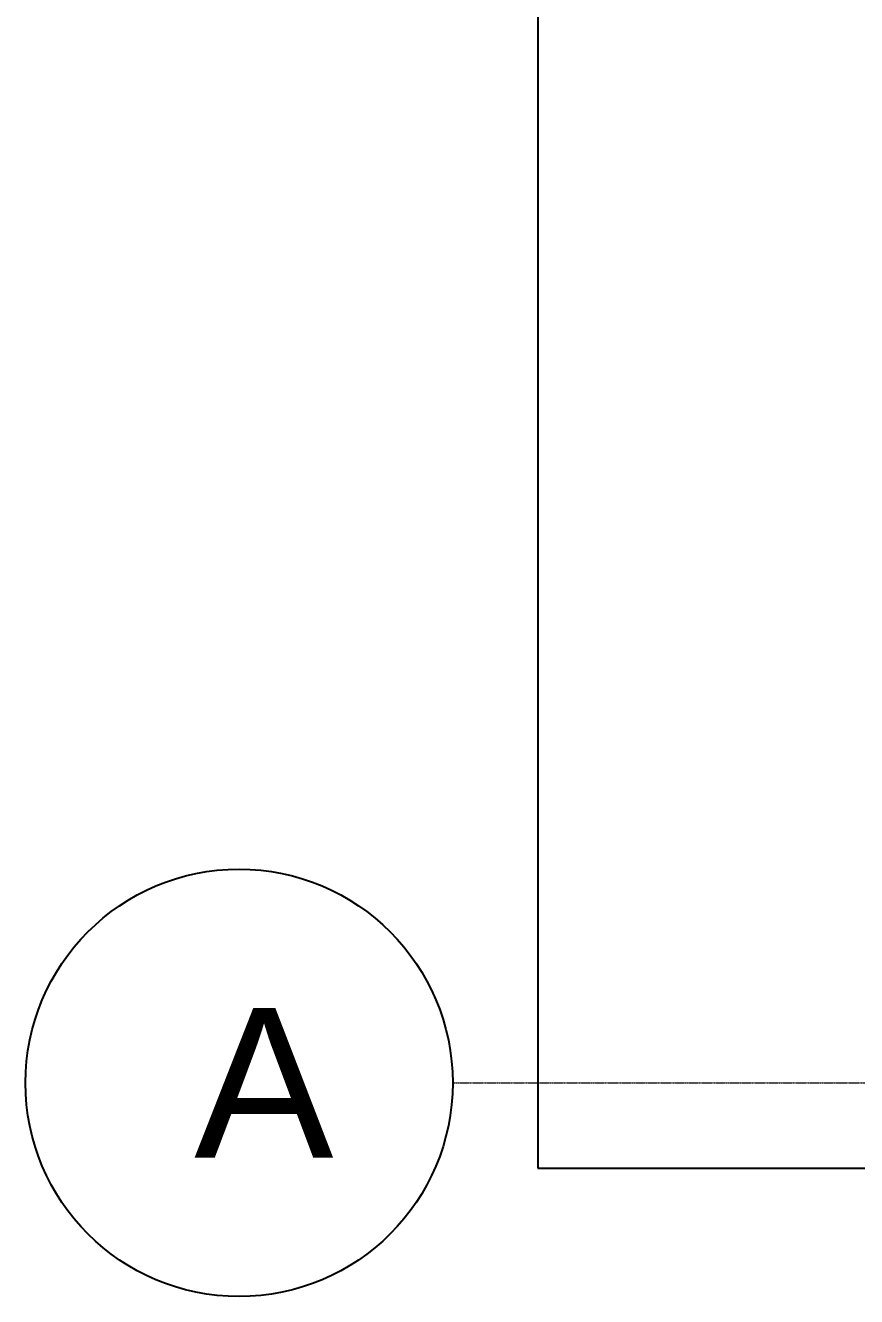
# Model space of a CAD drawing. Header units: millimetres. Extents: x -1900 to 50200, y -20000 to 10900.
# Drawn here: x -1900 to -927, y -150 to 1337 of the extents above; entities that cross this region are included whole.
import ezdxf

# ---------------------------------------------------------------- set-up
doc = ezdxf.new("R2010")
doc.units = ezdxf.units.MM
doc.header["$MEASUREMENT"] = 0
doc.linetypes.add('CENTER', pattern=[2, 1.25, -0.25, 0.25, -0.25])
for name, color, linetype, lineweight in [('A-DIMEN-T-N', 2, 'Continuous', 18), ('A-GRID-E-N', 1, 'CENTER', 18), ('A-SYMB-T-N', 7, 'Continuous', 25)]:
    doc.layers.add(name, color=color, linetype=linetype, lineweight=lineweight)
doc.styles.get("Standard").update_dxf_attribs({"font": 'arial.ttf'})
doc.dimstyles.get("Standard").update_dxf_attribs({"dimtxt": 0.18, "dimasz": 0.18, "dimexe": 0.18, "dimexo": 0.0625, "dimgap": 0.09, "dimtad": 0, "dimtih": 1, "dimtoh": 1, "dimdec": 4, "dimzin": 0, "dimdsep": 46, "dimtxsty": 'Standard', "dimcen": 0.09, "dimadec": 0, "dimazin": 0, "dimtfac": 1, "dimtdec": 4, "dimtofl": 0, "dimtmove": 0, "dimatfit": 3, "dimfxl": 1, "dimtolj": 1, "dimtzin": 0, "dimarcsym": 0})

# ---------------------------------------------------------------- blocks, each defined once
blk = doc.blocks.new('*D20')
at = {"layer": 'A-DIMEN-T-N', "color": 0, "lineweight": -2, "transparency": 16777216}
for p, q in [((-0.1, 9000), (-1300.2, 9000)), ((-1300, 8999.8), (-1300, 4500.2)), ((-1300, 0.2), (-1300, 4499.8)), ((-0.1, 0), (-1300.2, 0))]:
    blk.add_line(p, q, dxfattribs=at)
at = {"layer": 'A-DIMEN-T-N', "color": 0, "transparency": 16777216}
for points in [[(-1300, 8999.8), (-1300, 8999.8), (-1300, 9000)], [(-1300, 0.2), (-1300, 0.2), (-1300, 0)]]:
    blk.add_solid(points, dxfattribs=at)
at = {"layer": 'Defpoints', "color": 0, "transparency": 16777216}
for p in [(-1300, 9000), (0, 9000), (0, 0)]:
    blk.add_point(p, dxfattribs=at)
at = {"layer": 'A-DIMEN-T-N', "color": 0, "transparency": 16777216, "insert": (-1300, 4500), "char_height": 0.18, "attachment_point": 5}
blk.add_mtext('\\A1;9000.0000', dxfattribs=at)

msp = doc.modelspace()

# ---------------------------------------------------------------- linework, layer by layer
at = {"layer": 'A-GRID-E-N'}
msp.add_line((-1400, 100), (13400, 100), dxfattribs=at)
at = {"layer": 'A-SYMB-T-N'}
msp.add_circle((-1650, 100), 250, dxfattribs=at)

# ---------------------------------------------------------------- texts
msp.add_text('A', height=175, dxfattribs=at).set_placement((-1702.5, 12.5))

# ---------------------------------------------------------------- dimensions: what is measured, and where the dimension line sits
at = {"layer": 'A-DIMEN-T-N'}
dim = msp.add_linear_dim(base=(-1300, 9000), p1=(0, 0), p2=(0, 9000), angle=90, dimstyle='Standard', dxfattribs=at)
dim.commit()
dim.dimension.update_dxf_attribs({"geometry": '*D20', "text_midpoint": (-1300, 4500)})

doc.saveas('drawing.dxf')
